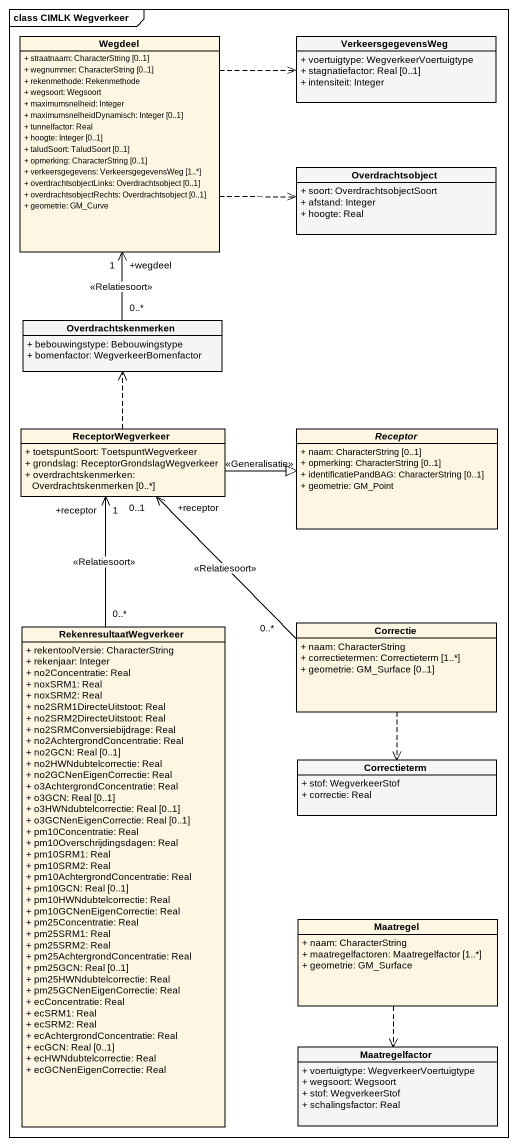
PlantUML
@startuml
mainframe class CIMLK Wegverkeer
hide circle
hide empty members
skinparam classAttributeIconSize 0
class Wegdeel {
  + straatnaam: CharacterString [0..1]
  + wegnummer: CharacterString [0..1]
  + rekenmethode: Rekenmethode
  + wegsoort: Wegsoort
  + maximumsnelheid: Integer
  + maximumsnelheidDynamisch: Integer [0..1]
  + tunnelfactor: Real
  + hoogte: Integer [0..1]
  + taludSoort: TaludSoort [0..1]
  + opmerking: CharacterString [0..1]
  + verkeersgegevens: VerkeersgegevensWeg [1..*]
  + overdrachtsobjectLinks: Overdrachtsobject [0..1]
  + overdrachtsobjectRechts: Overdrachtsobject [0..1]
  + geometrie: GM_Curve
}
class VerkeersgegevensWeg #F5F5F5 {
  + voertuigtype: WegverkeerVoertuigtype
  + stagnatiefactor: Real [0..1]
  + intensiteit: Integer
}
class Overdrachtsobject #F5F5F5 {
  + soort: OverdrachtsobjectSoort
  + afstand: Integer
  + hoogte: Real
}
class Overdrachtskenmerken #F5F5F5 {
  + bebouwingstype: Bebouwingstype
  + bomenfactor: WegverkeerBomenfactor
}
class ReceptorWegverkeer {
  + toetspuntSoort: ToetspuntWegverkeer
  + grondslag: ReceptorGrondslagWegverkeer
  + overdrachtskenmerken: Overdrachtskenmerken [0..*]
}
abstract class Receptor {
  + naam: CharacterString [0..1]
  + opmerking: CharacterString [0..1]
  + identificatiePandBAG: CharacterString [0..1]
  + geometrie: GM_Point
}
class RekenresultaatWegverkeer {
  + rekentoolVersie: CharacterString
  + rekenjaar: Integer
  + no2Concentratie: Real
  + noxSRM1: Real
  + noxSRM2: Real
  + no2SRM1DirecteUitstoot: Real
  + no2SRM2DirecteUitstoot: Real
  + no2SRMConversiebijdrage: Real
  + no2AchtergrondConcentratie: Real
  + no2GCN: Real [0..1]
  + no2HWNdubtelcorrectie: Real
  + no2GCNenEigenCorrectie: Real
  + o3AchtergrondConcentratie: Real
  + o3GCN: Real [0..1]
  + o3HWNdubtelcorrectie: Real [0..1]
  + o3GCNenEigenCorrectie: Real [0..1]
  + pm10Concentratie: Real
  + pm10Overschrijdingsdagen: Real
  + pm10SRM1: Real
  + pm10SRM2: Real
  + pm10AchtergrondConcentratie: Real
  + pm10GCN: Real [0..1]
  + pm10HWNdubtelcorrectie: Real
  + pm10GCNenEigenCorrectie: Real
  + pm25Concentratie: Real
  + pm25SRM1: Real
  + pm25SRM2: Real
  + pm25AchtergrondConcentratie: Real
  + pm25GCN: Real [0..1]
  + pm25HWNdubtelcorrectie: Real
  + pm25GCNenEigenCorrectie: Real
  + ecConcentratie: Real
  + ecSRM1: Real
  + ecSRM2: Real
  + ecAchtergrondConcentratie: Real
  + ecGCN: Real [0..1]
  + ecHWNdubtelcorrectie: Real
  + ecGCNenEigenCorrectie: Real
}
class Correctie {
  + naam: CharacterString
  + correctietermen: Correctieterm [1..*]
  + geometrie: GM_Surface [0..1]
}
class Correctieterm #F5F5F5 {
  + stof: WegverkeerStof
  + correctie: Real
}
class Maatregel {
  + naam: CharacterString
  + maatregelfactoren: Maatregelfactor [1..*]
  + geometrie: GM_Surface
}
class Maatregelfactor #F5F5F5 {
  + voertuigtype: WegverkeerVoertuigtype
  + wegsoort: Wegsoort
  + stof: WegverkeerStof
  + schalingsfactor: Real
}
Wegdeel .right.> VerkeersgegevensWeg
Wegdeel .right.> Overdrachtsobject
Overdrachtskenmerken "0..*" -up-> "+wegdeel\n1" Wegdeel : <<Relatiesoort>>
ReceptorWegverkeer .up.> Overdrachtskenmerken
ReceptorWegverkeer -right-|> Receptor : <<Generalisatie>>
RekenresultaatWegverkeer "0..*" -up-> "+receptor\n1" ReceptorWegverkeer : <<Relatiesoort>>
Correctie "0..*" -up-> "+receptor\n0..1" ReceptorWegverkeer : <<Relatiesoort>>
Correctie ..> Correctieterm
Maatregel ..> Maatregelfactor
@enduml
